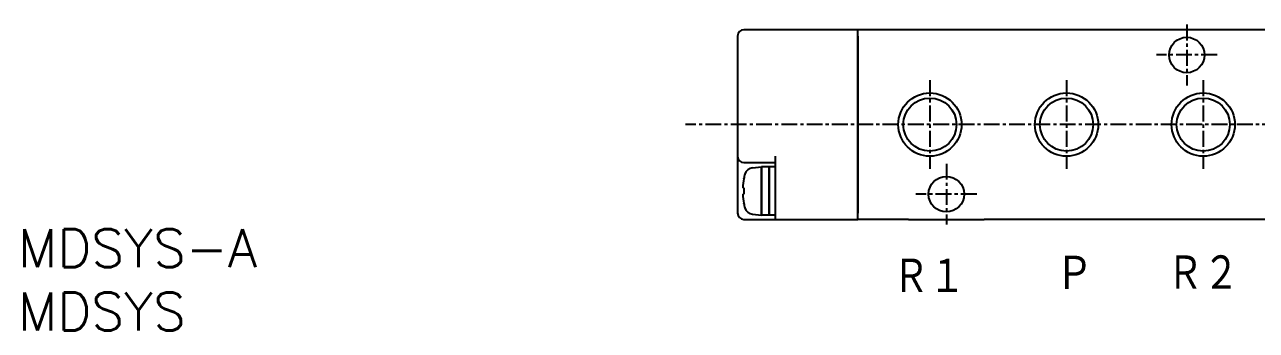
# Model space of a CAD drawing. Extents: x 45 to 224, y 37 to 151.
# Drawn here: x 45.3 to 142.6, y 37.3 to 61.5 of the extents above; entities that cross this region are included whole.
import ezdxf
from ezdxf.enums import TextEntityAlignment as Align

# ---------------------------------------------------------------- set-up
doc = ezdxf.new("R2010")
doc.units = 0
doc.linetypes.add('CENTER', pattern=[2, 1.25, -0.25, 0.25, -0.25])
doc.layers.get('0').update_dxf_attribs({"linetype": 'CONTINUOUS'})
doc.layers.add('CENTER', color=1, linetype='CENTER')
doc.styles.get("Standard").update_dxf_attribs({"font": 'txt.shx', "bigfont": 'extfont.shx'})

# ---------------------------------------------------------------- blocks, each defined once
blk = doc.blocks.new('*U1')
at = {"color": 7, "linetype": 'CONTINUOUS', "width": 0.864328}
blk.add_text('Ｒ２', height=3, dxfattribs=at).set_placement((135.581, 40.292))
blk = doc.blocks.new('*U2')
at = {"color": 7, "linetype": 'CONTINUOUS', "width": 0.900315}
blk.add_text('Ｐ', height=3, dxfattribs=at).set_placement((126.772, 40.271))
blk = doc.blocks.new('*U3')
at = {"color": 7, "linetype": 'CONTINUOUS', "width": 0.864328}
blk.add_text('Ｒ１', height=3, dxfattribs=at).set_placement((113.92, 40.042))

msp = doc.modelspace()

# ---------------------------------------------------------------- linework, layer by layer
at = {"color": 7, "linetype": 'CONTINUOUS'}
for p, q in [((101.637, 60.561), (101.637, 51.061)), ((111.137, 61.061), (102.137, 61.061)), ((111.137, 46.061), (111.137, 61.061)), ((134.137, 61.061), (111.137, 61.061)), ((111.137, 60.561), (111.137, 46.561)), ((140.137, 61.061), (134.137, 61.061)), ((144.137, 61.061), (140.137, 61.061)), ((101.637, 51.061), (101.637, 48.311)), ((104.637, 46.561), (104.637, 51.061)), ((102.137, 50.561), (104.637, 50.561)), ((102.83, 50.149), (103.537, 50.211)), ((103.537, 50.211), (103.537, 46.411)), ((104.137, 50.211), (103.537, 50.211)), ((103.537, 46.411), (103.537, 50.211)), ((104.137, 50.211), (104.137, 46.411)), ((104.637, 50.211), (104.137, 50.211)), ((104.137, 46.411), (104.137, 50.211)), ((102.139, 49.283), (102.133, 49.288)), ((101.637, 48.311), (101.637, 46.561)), ((102.139, 48.564), (102.05, 48.564)), ((102.05, 48.059), (102.139, 48.059)), ((102.133, 47.335), (102.139, 47.34)), ((102.137, 46.061), (104.637, 46.061)), ((102.83, 46.473), (103.537, 46.411)), ((104.137, 46.411), (103.537, 46.411)), ((104.637, 46.411), (104.137, 46.411)), ((104.637, 46.061), (104.637, 46.561)), ((104.637, 46.061), (111.137, 46.061)), ((115.137, 46.061), (111.137, 46.061)), ((115.137, 46.061), (121.137, 46.061)), ((144.137, 46.061), (121.137, 46.061))]:
    msp.add_line(p, q, dxfattribs=at)
msp.add_polyline3d([(102.139, 48.564, 0), (102.139, 48.56, 0), (102.139, 48.556, 0), (102.138, 48.552, 0), (102.138, 48.548, 0), (102.138, 48.544, 0), (102.138, 48.54, 0), (102.138, 48.536, 0), (102.138, 48.532, 0), (102.138, 48.528, 0), (102.137, 48.524, 0), (102.137, 48.52, 0), (102.137, 48.517, 0), (102.137, 48.513, 0), (102.137, 48.509, 0), (102.137, 48.505, 0), (102.137, 48.501, 0), (102.136, 48.497, 0), (102.136, 48.493, 0), (102.136, 48.489, 0), (102.136, 48.485, 0), (102.136, 48.481, 0), (102.136, 48.477, 0), (102.136, 48.473, 0), (102.136, 48.469, 0), (102.135, 48.465, 0), (102.135, 48.461, 0), (102.135, 48.457, 0), (102.135, 48.453, 0), (102.135, 48.45, 0), (102.135, 48.446, 0), (102.135, 48.442, 0), (102.135, 48.438, 0), (102.135, 48.434, 0), (102.135, 48.43, 0), (102.135, 48.426, 0), (102.134, 48.422, 0), (102.134, 48.418, 0), (102.134, 48.414, 0), (102.134, 48.41, 0), (102.134, 48.406, 0), (102.134, 48.402, 0), (102.134, 48.398, 0), (102.134, 48.394, 0), (102.134, 48.39, 0), (102.134, 48.386, 0), (102.134, 48.382, 0), (102.134, 48.378, 0), (102.134, 48.374, 0), (102.134, 48.37, 0), (102.134, 48.367, 0), (102.134, 48.363, 0), (102.134, 48.359, 0), (102.134, 48.355, 0), (102.134, 48.351, 0), (102.133, 48.347, 0), (102.133, 48.343, 0), (102.133, 48.339, 0), (102.133, 48.335, 0), (102.133, 48.331, 0), (102.133, 48.327, 0), (102.133, 48.323, 0), (102.133, 48.319, 0), (102.133, 48.315, 0), (102.133, 48.311, 0), (102.133, 48.307, 0), (102.133, 48.303, 0), (102.133, 48.3, 0), (102.133, 48.295, 0), (102.133, 48.292, 0), (102.133, 48.288, 0), (102.133, 48.284, 0), (102.133, 48.28, 0), (102.133, 48.276, 0), (102.134, 48.272, 0), (102.134, 48.268, 0), (102.134, 48.264, 0), (102.134, 48.26, 0), (102.134, 48.256, 0), (102.134, 48.252, 0), (102.134, 48.248, 0), (102.134, 48.244, 0), (102.134, 48.24, 0), (102.134, 48.236, 0), (102.134, 48.232, 0), (102.134, 48.228, 0), (102.134, 48.224, 0), (102.134, 48.221, 0), (102.134, 48.217, 0), (102.134, 48.213, 0), (102.134, 48.209, 0), (102.134, 48.205, 0), (102.134, 48.201, 0), (102.135, 48.197, 0), (102.135, 48.193, 0), (102.135, 48.189, 0), (102.135, 48.185, 0), (102.135, 48.181, 0), (102.135, 48.177, 0), (102.135, 48.173, 0), (102.135, 48.169, 0), (102.135, 48.165, 0), (102.135, 48.161, 0), (102.135, 48.157, 0), (102.136, 48.154, 0), (102.136, 48.15, 0), (102.136, 48.146, 0), (102.136, 48.142, 0), (102.136, 48.138, 0), (102.136, 48.134, 0), (102.136, 48.13, 0), (102.136, 48.126, 0), (102.137, 48.122, 0), (102.137, 48.118, 0), (102.137, 48.114, 0), (102.137, 48.11, 0), (102.137, 48.106, 0), (102.137, 48.102, 0), (102.137, 48.098, 0), (102.138, 48.094, 0), (102.138, 48.09, 0), (102.138, 48.086, 0), (102.138, 48.083, 0), (102.138, 48.078, 0), (102.138, 48.075, 0), (102.138, 48.071, 0), (102.139, 48.067, 0), (102.139, 48.063, 0), (102.139, 48.059, 0)], dxfattribs=at)
for centre, radius in [((137.137, 59.061), 1.4), ((116.837, 53.561), 2.1), ((127.637, 53.561), 2.1), ((138.437, 53.561), 2.1), ((118.137, 48.061), 1.4)]:
    msp.add_circle(centre, radius, dxfattribs=at)
at = {"color": 3, "linetype": 'CONTINUOUS'}
for centre in [(116.837, 53.561), (127.637, 53.561), (138.437, 53.561)]:
    msp.add_circle(centre, 2.5, dxfattribs=at)
at = {"color": 7, "linetype": 'CONTINUOUS'}
for centre, radius, start, end in [((102.137, 60.561), 0.5, 90, 180), ((102.137, 51.061), 0.5, 180, 270), ((102.891, 49.452), 0.7, 95, 164.61485), ((107.037, 48.311), 4.994, 168.77815, 177.10163), ((107.037, 48.311), 5, 164.61485, 168.738), ((107.037, 48.311), 4.994, 182.89837, 191.22185), ((107.037, 48.311), 5, 191.262, 195.38515), ((102.891, 47.171), 0.7, 195.38515, 265), ((102.137, 46.561), 0.5, 180, 270)]:
    msp.add_arc(centre, radius, start, end, dxfattribs=at)
at = {"layer": 'CENTER', "color": 1, "linetype": 'CENTER'}
for p, q in [((137.137, 61.461), (137.137, 56.661)), ((139.537, 59.061), (134.737, 59.061)), ((116.837, 57.061), (116.837, 50.061)), ((127.637, 57.061), (127.637, 50.061)), ((138.437, 57.061), (138.437, 50.061)), ((186.349, 53.561), (97.521, 53.561)), ((118.137, 50.461), (118.137, 45.661)), ((120.537, 48.061), (115.737, 48.061))]:
    msp.add_line(p, q, dxfattribs=at)

# ---------------------------------------------------------------- block references
at = {"color": 7, "linetype": 'CONTINUOUS'}
for name in ['*U3', '*U2', '*U1']:
    msp.add_blockref(name, (0, 0), dxfattribs=at)

# ---------------------------------------------------------------- texts
for s, p in [('MDSYS-A', (44.782, 43.795)), ('MDSYS', (44.782, 38.795))]:
    msp.add_text(s, height=3, dxfattribs=at).set_placement(p, align=Align.MIDDLE_LEFT)

doc.saveas('drawing.dxf')
